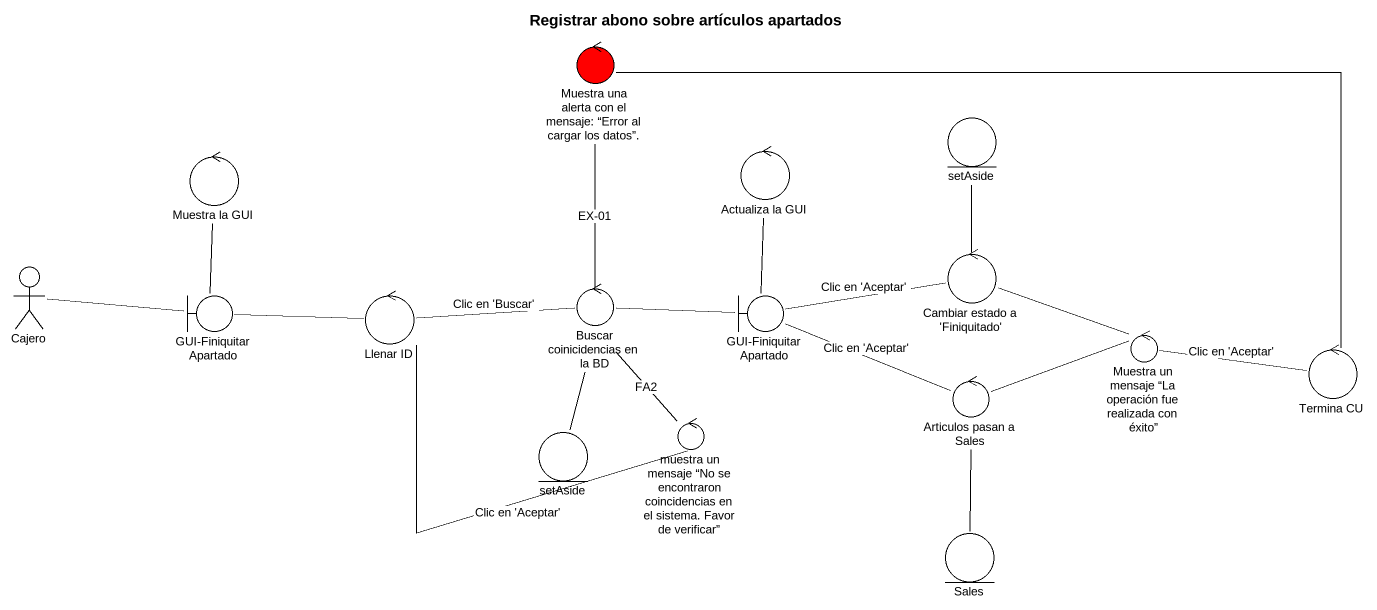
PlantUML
@startuml
title Registrar abono sobre artículos apartados
control "Muestra una alerta con el mensaje: “Error al cargar los datos”." as Muestra_una_alerta_con_el #FF0000
entity setAside
control "Muestra la GUI" as Muestra_la_GUI
control "Actualiza la GUI" as Actualiza_la_GUI
actor Cajero
control "Buscar coinicidencias en la BD" as Buscar_coinicidencias_en_la
control "Cambiar estado a 'Finiquitado'" as Cambiar_estado_a_Finiquitado
boundary "GUI-FiniquitarApartado" as GUI_FiniquitarApartado
control "Llenar ID" as Llenar_ID
boundary "GUI-FiniquitarApartado" as GUI_FiniquitarApartado_2
control "Muestra un mensaje “La operación fue realizada con éxito”" as Muestra_un_mensaje_La
control "Articulos pasan a Sales" as Articulos_pasan_a_Sales
control "Termina CU" as Termina_CU
entity "setAside" as setAside_2
control "muestra un mensaje “No se encontraron coincidencias en el sistema. Favor de verificar”" as muestra_un_mensaje_No_se
entity Sales
Muestra_una_alerta_con_el -right- Termina_CU
Cajero -right- GUI_FiniquitarApartado
Buscar_coinicidencias_en_la -up- Muestra_una_alerta_con_el : EX-01
Buscar_coinicidencias_en_la -right- GUI_FiniquitarApartado_2
Buscar_coinicidencias_en_la -- setAside_2
Cambiar_estado_a_Finiquitado -up- setAside
Cambiar_estado_a_Finiquitado -right- Muestra_un_mensaje_La
GUI_FiniquitarApartado -up- Muestra_la_GUI
GUI_FiniquitarApartado -right- Llenar_ID
Llenar_ID -right- Buscar_coinicidencias_en_la : Clic en 'Buscar'
GUI_FiniquitarApartado_2 -up- Actualiza_la_GUI
GUI_FiniquitarApartado_2 -right- Cambiar_estado_a_Finiquitado : Clic en 'Aceptar'
GUI_FiniquitarApartado_2 -right- Articulos_pasan_a_Sales : Clic en 'Aceptar'
Muestra_un_mensaje_La -right- Termina_CU : Clic en 'Aceptar'
Articulos_pasan_a_Sales -right- Muestra_un_mensaje_La
Articulos_pasan_a_Sales -- Sales
muestra_un_mensaje_No_se -up- Buscar_coinicidencias_en_la : FA2
muestra_un_mensaje_No_se -left- Llenar_ID : Clic en 'Aceptar'
@enduml
